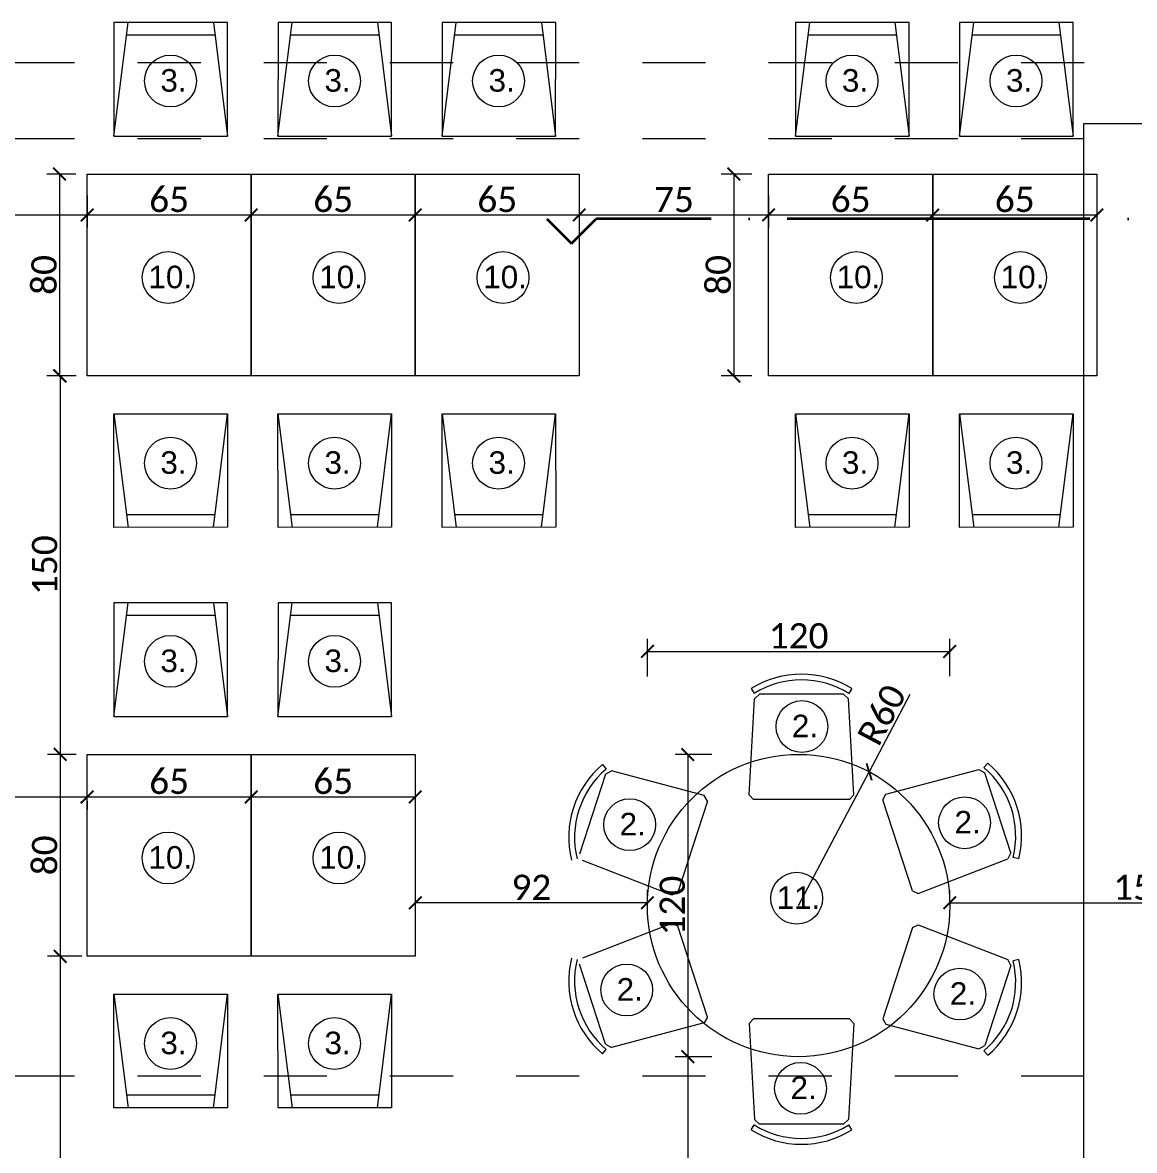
# Model space of a CAD drawing. Header units: centimetres. Extents: x -26724 to 60145, y -23645 to 6771.
# Drawn here: x -19780.6 to -19340.1, y 1411.9 to 1858.9 of the extents above; entities that cross this region are included whole.
import ezdxf

# ---------------------------------------------------------------- set-up
doc = ezdxf.new("R2010")
doc.units = ezdxf.units.CM
for name, pattern in [('ACAD_ISO04W100', [30, 24, -3, 0, -3]), ('AUSGEZOGEN', [0]), ('DALEKOVOD_VN', [5, 2.5, -2.5])]:
    doc.linetypes.add(name, pattern=pattern)
doc.layers.add('3.IZGLED 2', color=7, linetype='Continuous', lineweight=9, true_color=0x4a4a4a)
doc.layers.add('IZGLED 2', color=253, linetype='Continuous', lineweight=9, true_color=0x828282)
for name, color, linetype, lineweight in [('4.KOTE', 88, 'Continuous', 15), ('namestaj', 8, 'Continuous', 9), ('namjestaj', 150, 'Continuous', 5)]:
    doc.layers.add(name, color=color, linetype=linetype, lineweight=lineweight)
doc.layers.add('pozicije', color=7, linetype='Continuous')
doc.styles.add('0.15', font='arial.ttf', dxfattribs={"height": 0.15})
doc.styles.get("Standard").update_dxf_attribs({"font": 'calibri.ttf'})
doc.dimstyles.new('ja 1 50', dxfattribs={"dimtxt": 10, "dimasz": 5, "dimexe": 5, "dimexo": 5, "dimgap": 1, "dimtad": 1, "dimdec": 0, "dimtxsty": 'Standard', "dimblk": 'ARCHTICK', "dimcen": 2.5, "dimclrd": 256, "dimclrt": 7, "dimadec": 0, "dimazin": 0, "dimtfac": 1, "dimtdec": 0, "dimtix": 1, "dimtmove": 1, "dimatfit": 3, "dimldrblk": 'ARCHTICK', "dimfxl": 10, "dimfxlon": 1, "dimlwd": 0, "dimlwe": 9, "dimarcsym": 0})

# ---------------------------------------------------------------- blocks, each defined once
blk = doc.blocks.new('tttt')
at = {"layer": 'namjestaj', "linetype": 'AUSGEZOGEN', "transparency": 33554687}
for p, q in [((983.55, 1394.01, 13.5), (984.77, 1392.04, 13.5)), ((984.85, 1389.85, 13.5), (986.81, 1391.7, 13.5)), ((1020.14, 1391.7, 13.5), (986.81, 1391.7, 13.5)), ((1020.14, 1391.7, 13.5), (1022.09, 1389.85, 13.5)), ((1023.41, 1394.01, 13.5), (1022.19, 1392.04, 13.5)), ((982.74, 1351.88, 13.5), (984.85, 1389.85, 13.5)), ((1024.2, 1351.88, 13.5), (1022.09, 1389.85, 13.5)), ((924.68, 1363.84, 13.5), (926.17, 1362.07, 13.5)), ((1077.28, 1364.41, 13.5), (1075.79, 1362.64, 13.5)), ((925.86, 1360.02, 13.5), (915.56, 1328.32, 13.5)), ((925.86, 1360.02, 13.5), (928.23, 1361.31, 13.5)), ((964.99, 1351.58, 13.5), (928.23, 1361.31, 13.5)), ((1036.97, 1352.16, 13.5), (1073.73, 1361.88, 13.5)), ((1073.73, 1361.88, 13.5), (1076.09, 1360.6, 13.5)), ((1086.39, 1328.89, 13.5), (1076.09, 1360.6, 13.5)), ((966.21, 1349.34, 13.5), (964.99, 1351.58, 13.5)), ((984.49, 1350.03, 13.5), (982.74, 1351.88, 13.5)), ((1022.45, 1350.03, 13.5), (984.49, 1350.03, 13.5)), ((1022.45, 1350.03, 13.5), (1024.2, 1351.88, 13.5)), ((1035.75, 1349.92, 13.5), (1036.97, 1352.16, 13.5)), ((1047.48, 1313.82, 13.5), (1035.75, 1349.92, 13.5)), ((966.21, 1349.34, 13.5), (954.47, 1313.24, 13.5)), ((1086.39, 1328.89, 13.5), (1085.24, 1326.46, 13.5)), ((952.18, 1312.15, 13.5), (916.72, 1325.89, 13.5)), ((1049.78, 1312.73, 13.5), (1085.24, 1326.46, 13.5)), ((1089.6, 1326.5, 13.5), (1087.35, 1327.05, 13.5)), ((954.47, 1313.24, 13.5), (952.18, 1312.15, 13.5)), ((1047.48, 1313.82, 13.5), (1049.78, 1312.73, 13.5)), ((952.18, 1300.92, 13.5), (916.72, 1287.18, 13.5)), ((954.47, 1299.83, 13.5), (952.18, 1300.92, 13.5)), ((966.21, 1263.72, 13.5), (954.47, 1299.83, 13.5)), ((1047.48, 1299.25, 13.5), (1035.75, 1263.14, 13.5)), ((1047.48, 1299.25, 13.5), (1049.78, 1300.34, 13.5)), ((1049.78, 1300.34, 13.5), (1085.24, 1286.6, 13.5)), ((925.86, 1253.05, 13.5), (915.56, 1284.75, 13.5)), ((1086.39, 1284.17, 13.5), (1076.09, 1252.47, 13.5)), ((1086.39, 1284.17, 13.5), (1085.24, 1286.6, 13.5)), ((1089.6, 1286.56, 13.5), (1087.35, 1286.01, 13.5)), ((964.99, 1261.49, 13.5), (928.23, 1251.76, 13.5)), ((966.21, 1263.72, 13.5), (964.99, 1261.49, 13.5)), ((984.49, 1263.04, 13.5), (982.74, 1261.19, 13.5)), ((982.74, 1261.19, 13.5), (984.85, 1223.22, 13.5)), ((1022.45, 1263.04, 13.5), (984.49, 1263.04, 13.5)), ((1024.2, 1261.19, 13.5), (1022.09, 1223.22, 13.5)), ((1022.45, 1263.04, 13.5), (1024.2, 1261.19, 13.5)), ((1035.75, 1263.14, 13.5), (1036.97, 1260.91, 13.5)), ((1036.97, 1260.91, 13.5), (1073.73, 1251.18, 13.5)), ((925.86, 1253.05, 13.5), (928.23, 1251.76, 13.5)), ((1073.73, 1251.18, 13.5), (1076.09, 1252.47, 13.5)), ((924.68, 1249.23, 13.5), (926.17, 1250.99, 13.5)), ((1077.28, 1248.66, 13.5), (1075.79, 1250.42, 13.5)), ((983.55, 1219.06, 13.5), (984.77, 1221.03, 13.5)), ((984.85, 1223.22, 13.5), (986.81, 1221.37, 13.5)), ((1020.14, 1221.37, 13.5), (986.81, 1221.37, 13.5)), ((1020.14, 1221.37, 13.5), (1022.09, 1223.22, 13.5)), ((1023.41, 1219.06, 13.5), (1022.19, 1221.03, 13.5))]:
    blk.add_line(p, q, dxfattribs=at)
blk.add_circle((1002.36, 1307.97, 13.5), 59.9, dxfattribs=at)
for centre, radius, start, end in [((1003.48, 1361.87, 13.5), 37.82, 58.1974, 121.8026), ((1003.48, 1361.87, 13.5), 35.5, 58.1974, 121.8026), ((949.08, 1334.95, 13.5), 37.82, 130.1974, 193.8026), ((1052.87, 1335.52, 13.5), 37.82, 346.1974, 49.8026), ((949.08, 1334.95, 13.5), 35.5, 130.1974, 193.8026), ((1052.87, 1335.52, 13.5), 35.5, 346.1974, 49.8026), ((949.08, 1278.11, 13.5), 37.82, 166.1974, 229.8026), ((949.08, 1278.11, 13.5), 35.5, 166.1974, 229.8026), ((1052.87, 1277.54, 13.5), 35.5, 310.1974, 13.8026), ((1052.87, 1277.54, 13.5), 37.82, 310.1974, 13.8026), ((1003.48, 1251.2, 13.5), 35.5, 238.1974, 301.8026), ((1003.48, 1251.2, 13.5), 37.82, 238.1974, 301.8026)]:
    blk.add_arc(centre, radius, start, end, dxfattribs=at)
blk = doc.blocks.new('hzzzzzzz')
at = {"layer": 'namjestaj', "transparency": 33554687}
for p, q in [((620.48, 1677.08, 13.5), (626.13, 1722.08, 13.5)), ((620.5, 1722.08, 13.5), (620.48, 1677.08, 13.5)), ((665.5, 1722.06, 13.5), (620.5, 1722.08, 13.5)), ((620.5, 1722.08, 13.5), (620.5, 1722.08, 13.5)), ((659.88, 1722.06, 13.5), (665.48, 1677.06, 13.5)), ((665.48, 1677.06, 13.5), (665.5, 1722.06, 13.5)), ((660.5, 1717.06, 13.5), (625.5, 1717.08, 13.5)), ((620.48, 1677.08, 13.5), (665.48, 1677.06, 13.5)), ((609.86, 1582.06, 13.5), (609.86, 1662.06, 13.5)), ((609.86, 1662.06, 13.5), (674.86, 1662.06, 13.5)), ((674.86, 1662.06, 13.5), (674.86, 1582.06, 13.5)), ((674.86, 1582.06, 13.5), (609.86, 1582.06, 13.5)), ((609.86, 1582.06, 13.5), (609.86, 1582.06, 13.5)), ((620.48, 1567.04, 13.5), (665.48, 1567.06, 13.5)), ((620.48, 1567.04, 13.5), (626.13, 1522.04, 13.5)), ((620.5, 1522.04, 13.5), (620.48, 1567.04, 13.5)), ((659.88, 1522.06, 13.5), (665.48, 1567.06, 13.5)), ((665.48, 1567.06, 13.5), (665.5, 1522.06, 13.5)), ((660.5, 1527.06, 13.5), (625.5, 1527.04, 13.5)), ((665.5, 1522.06, 13.5), (620.5, 1522.04, 13.5)), ((620.5, 1522.04, 13.5), (620.5, 1522.04, 13.5))]:
    blk.add_line(p, q, dxfattribs=at)
blk = doc.blocks.new('_ArchTick')
at = {"color": 0, "linetype": 'ByBlock', "const_width": 0.15}
blk.add_lwpolyline([(-0.5, -0.5), (0.5, 0.5)], dxfattribs=at)
blk = doc.blocks.new('*D1680')
at = {"layer": '4.KOTE', "color": 0, "lineweight": 9, "transparency": 16777216}
for p, q in [((-19755.07, 1790.31), (-19755.07, 1777.65)), ((-19835.03, 1786.92), (-19835.03, 1777.65))]:
    blk.add_line(p, q, dxfattribs=at)
at = {"layer": '4.KOTE', "lineweight": 0, "transparency": 16777216}
blk.add_line((-19835.03, 1782.65), (-19755.07, 1782.65), dxfattribs=at)
at = {"layer": 'Defpoints', "color": 0, "transparency": 16777216}
for p in [(-19835.03, 1798.89, 27), (-19755.07, 1798.89, 13.5), (-19755.07, 1782.65)]:
    blk.add_point(p, dxfattribs=at)
at = {"layer": '4.KOTE', "lineweight": 0, "transparency": 16777216, "xscale": 5, "yscale": 5, "zscale": 5, "rotation": 180}
blk.add_blockref('_ArchTick', (-19835.03, 1782.65), dxfattribs=at)
at = {"layer": '4.KOTE', "lineweight": 0, "transparency": 16777216, "xscale": 5, "yscale": 5, "zscale": 5}
blk.add_blockref('_ArchTick', (-19755.07, 1782.65), dxfattribs=at)
at = {"layer": '4.KOTE', "color": 7, "transparency": 16777216, "insert": (-19795.05, 1788.77), "char_height": 10, "attachment_point": 5}
blk.add_mtext('80', dxfattribs=at)
blk = doc.blocks.new('*D1681')
at = {"layer": '4.KOTE', "color": 0, "lineweight": 9, "transparency": 16777216}
for p, q in [((-19755.07, 1790.31), (-19755.07, 1777.65)), ((-19690.07, 1790.31), (-19690.07, 1777.65))]:
    blk.add_line(p, q, dxfattribs=at)
at = {"layer": '4.KOTE', "lineweight": 0, "transparency": 16777216}
blk.add_line((-19755.07, 1782.65), (-19690.07, 1782.65), dxfattribs=at)
at = {"layer": 'Defpoints', "color": 0, "transparency": 16777216}
for p in [(-19755.07, 1798.89, 13.5), (-19690.07, 1798.89, 13.5), (-19690.07, 1782.65)]:
    blk.add_point(p, dxfattribs=at)
at = {"layer": '4.KOTE', "lineweight": 0, "transparency": 16777216, "xscale": 5, "yscale": 5, "zscale": 5, "rotation": 180}
blk.add_blockref('_ArchTick', (-19755.07, 1782.65), dxfattribs=at)
at = {"layer": '4.KOTE', "lineweight": 0, "transparency": 16777216, "xscale": 5, "yscale": 5, "zscale": 5}
blk.add_blockref('_ArchTick', (-19690.07, 1782.65), dxfattribs=at)
at = {"layer": '4.KOTE', "color": 7, "transparency": 16777216, "insert": (-19722.57, 1788.77), "char_height": 10, "attachment_point": 5}
blk.add_mtext('65', dxfattribs=at)
blk = doc.blocks.new('*D1682')
at = {"layer": '4.KOTE', "color": 0, "lineweight": 9, "transparency": 16777216}
for p, q in [((-19690.07, 1790.31), (-19690.07, 1777.65)), ((-19625.07, 1790.31), (-19625.07, 1777.65))]:
    blk.add_line(p, q, dxfattribs=at)
at = {"layer": '4.KOTE', "lineweight": 0, "transparency": 16777216}
blk.add_line((-19690.07, 1782.65), (-19625.07, 1782.65), dxfattribs=at)
at = {"layer": 'Defpoints', "color": 0, "transparency": 16777216}
for p in [(-19690.07, 1798.89, 13.5), (-19625.07, 1798.89, 13.5), (-19625.07, 1782.65)]:
    blk.add_point(p, dxfattribs=at)
at = {"layer": '4.KOTE', "lineweight": 0, "transparency": 16777216, "xscale": 5, "yscale": 5, "zscale": 5, "rotation": 180}
blk.add_blockref('_ArchTick', (-19690.07, 1782.65), dxfattribs=at)
at = {"layer": '4.KOTE', "lineweight": 0, "transparency": 16777216, "xscale": 5, "yscale": 5, "zscale": 5}
blk.add_blockref('_ArchTick', (-19625.07, 1782.65), dxfattribs=at)
at = {"layer": '4.KOTE', "color": 7, "transparency": 16777216, "insert": (-19657.57, 1788.77), "char_height": 10, "attachment_point": 5}
blk.add_mtext('65', dxfattribs=at)
blk = doc.blocks.new('*D1683')
at = {"layer": '4.KOTE', "color": 0, "lineweight": 9, "transparency": 16777216}
for p, q in [((-19625.07, 1790.31), (-19625.07, 1777.65)), ((-19560.07, 1790.31), (-19560.07, 1777.65))]:
    blk.add_line(p, q, dxfattribs=at)
at = {"layer": '4.KOTE', "lineweight": 0, "transparency": 16777216}
blk.add_line((-19625.07, 1782.65), (-19560.07, 1782.65), dxfattribs=at)
at = {"layer": 'Defpoints', "color": 0, "transparency": 16777216}
for p in [(-19625.07, 1798.89, 13.5), (-19560.07, 1798.89, 13.5), (-19560.07, 1782.65)]:
    blk.add_point(p, dxfattribs=at)
at = {"layer": '4.KOTE', "lineweight": 0, "transparency": 16777216, "xscale": 5, "yscale": 5, "zscale": 5, "rotation": 180}
blk.add_blockref('_ArchTick', (-19625.07, 1782.65), dxfattribs=at)
at = {"layer": '4.KOTE', "lineweight": 0, "transparency": 16777216, "xscale": 5, "yscale": 5, "zscale": 5}
blk.add_blockref('_ArchTick', (-19560.07, 1782.65), dxfattribs=at)
at = {"layer": '4.KOTE', "color": 7, "transparency": 16777216, "insert": (-19592.57, 1788.77), "char_height": 10, "attachment_point": 5}
blk.add_mtext('65', dxfattribs=at)
blk = doc.blocks.new('*D1684')
at = {"layer": '4.KOTE', "color": 0, "lineweight": 9, "transparency": 16777216}
for p, q in [((-19560.07, 1790.31), (-19560.07, 1777.65)), ((-19485.07, 1790.31), (-19485.07, 1777.65))]:
    blk.add_line(p, q, dxfattribs=at)
at = {"layer": '4.KOTE', "lineweight": 0, "transparency": 16777216}
blk.add_line((-19560.07, 1782.65), (-19485.07, 1782.65), dxfattribs=at)
at = {"layer": 'Defpoints', "color": 0, "transparency": 16777216}
for p in [(-19560.07, 1798.89, 13.5), (-19485.07, 1798.89, 13.5), (-19485.07, 1782.65)]:
    blk.add_point(p, dxfattribs=at)
at = {"layer": '4.KOTE', "lineweight": 0, "transparency": 16777216, "xscale": 5, "yscale": 5, "zscale": 5, "rotation": 180}
blk.add_blockref('_ArchTick', (-19560.07, 1782.65), dxfattribs=at)
at = {"layer": '4.KOTE', "lineweight": 0, "transparency": 16777216, "xscale": 5, "yscale": 5, "zscale": 5}
blk.add_blockref('_ArchTick', (-19485.07, 1782.65), dxfattribs=at)
at = {"layer": '4.KOTE', "color": 7, "transparency": 16777216, "insert": (-19522.57, 1788.72), "char_height": 10, "attachment_point": 5}
blk.add_mtext('75', dxfattribs=at)
blk = doc.blocks.new('*D1685')
at = {"layer": '4.KOTE', "color": 0, "lineweight": 9, "transparency": 16777216}
for p, q in [((-19485.07, 1790.31), (-19485.07, 1777.65)), ((-19420.07, 1789.24), (-19420.07, 1777.65))]:
    blk.add_line(p, q, dxfattribs=at)
at = {"layer": '4.KOTE', "lineweight": 0, "transparency": 16777216}
blk.add_line((-19485.07, 1782.65), (-19420.07, 1782.65), dxfattribs=at)
at = {"layer": 'Defpoints', "color": 0, "transparency": 16777216}
for p in [(-19485.07, 1798.89, 13.5), (-19420.07, 1794.09, 13.5), (-19420.07, 1782.65)]:
    blk.add_point(p, dxfattribs=at)
at = {"layer": '4.KOTE', "lineweight": 0, "transparency": 16777216, "xscale": 5, "yscale": 5, "zscale": 5, "rotation": 180}
blk.add_blockref('_ArchTick', (-19485.07, 1782.65), dxfattribs=at)
at = {"layer": '4.KOTE', "lineweight": 0, "transparency": 16777216, "xscale": 5, "yscale": 5, "zscale": 5}
blk.add_blockref('_ArchTick', (-19420.07, 1782.65), dxfattribs=at)
at = {"layer": '4.KOTE', "color": 7, "transparency": 16777216, "insert": (-19452.57, 1788.77), "char_height": 10, "attachment_point": 5}
blk.add_mtext('65', dxfattribs=at)
blk = doc.blocks.new('*D1686')
at = {"layer": '4.KOTE', "color": 0, "lineweight": 9, "transparency": 16777216}
for p, q in [((-19420.07, 1789.24), (-19420.07, 1777.65)), ((-19355.07, 1790.31), (-19355.07, 1777.65))]:
    blk.add_line(p, q, dxfattribs=at)
at = {"layer": '4.KOTE', "lineweight": 0, "transparency": 16777216}
blk.add_line((-19420.07, 1782.65), (-19355.07, 1782.65), dxfattribs=at)
at = {"layer": 'Defpoints', "color": 0, "transparency": 16777216}
for p in [(-19355.07, 1798.89, 13.5), (-19420.07, 1794.09, 13.5), (-19355.07, 1782.65)]:
    blk.add_point(p, dxfattribs=at)
at = {"layer": '4.KOTE', "lineweight": 0, "transparency": 16777216, "xscale": 5, "yscale": 5, "zscale": 5, "rotation": 180}
blk.add_blockref('_ArchTick', (-19420.07, 1782.65), dxfattribs=at)
at = {"layer": '4.KOTE', "lineweight": 0, "transparency": 16777216, "xscale": 5, "yscale": 5, "zscale": 5}
blk.add_blockref('_ArchTick', (-19355.07, 1782.65), dxfattribs=at)
at = {"layer": '4.KOTE', "color": 7, "transparency": 16777216, "insert": (-19387.57, 1788.77), "char_height": 10, "attachment_point": 5}
blk.add_mtext('65', dxfattribs=at)
blk = doc.blocks.new('*D1695')
at = {"layer": '4.KOTE', "color": 0, "lineweight": 9, "transparency": 16777216}
for p, q in [((-19835.03, 1554.92), (-19835.03, 1547.05)), ((-19755.07, 1550.31), (-19755.07, 1547.05))]:
    blk.add_line(p, q, dxfattribs=at)
at = {"layer": '4.KOTE', "lineweight": 0, "transparency": 16777216}
blk.add_line((-19835.03, 1552.05), (-19755.07, 1552.05), dxfattribs=at)
at = {"layer": 'Defpoints', "color": 0, "transparency": 16777216}
for p in [(-19835.03, 1563.68, 27), (-19755.07, 1552.05, 13.5), (-19755.07, 1552.05)]:
    blk.add_point(p, dxfattribs=at)
at = {"layer": '4.KOTE', "lineweight": 0, "transparency": 16777216, "xscale": 5, "yscale": 5, "zscale": 5, "rotation": 180}
blk.add_blockref('_ArchTick', (-19835.03, 1552.05), dxfattribs=at)
at = {"layer": '4.KOTE', "lineweight": 0, "transparency": 16777216, "xscale": 5, "yscale": 5, "zscale": 5}
blk.add_blockref('_ArchTick', (-19755.07, 1552.05), dxfattribs=at)
at = {"layer": '4.KOTE', "color": 7, "transparency": 16777216, "insert": (-19795.05, 1558.17), "char_height": 10, "attachment_point": 5}
blk.add_mtext('80', dxfattribs=at)
blk = doc.blocks.new('*D1696')
at = {"layer": '4.KOTE', "lineweight": 0, "transparency": 16777216}
blk.add_line((-19755.07, 1552.05), (-19690.07, 1552.05), dxfattribs=at)
at = {"layer": '4.KOTE', "color": 0, "lineweight": 9, "transparency": 16777216}
for p, q in [((-19755.07, 1550.31), (-19755.07, 1547.05)), ((-19690.07, 1550.31), (-19690.07, 1547.05))]:
    blk.add_line(p, q, dxfattribs=at)
at = {"layer": 'Defpoints', "color": 0, "transparency": 16777216}
for p in [(-19755.07, 1552.05, 13.5), (-19690.07, 1552.05, 13.5), (-19690.07, 1552.05)]:
    blk.add_point(p, dxfattribs=at)
at = {"layer": '4.KOTE', "lineweight": 0, "transparency": 16777216, "xscale": 5, "yscale": 5, "zscale": 5, "rotation": 180}
blk.add_blockref('_ArchTick', (-19755.07, 1552.05), dxfattribs=at)
at = {"layer": '4.KOTE', "lineweight": 0, "transparency": 16777216, "xscale": 5, "yscale": 5, "zscale": 5}
blk.add_blockref('_ArchTick', (-19690.07, 1552.05), dxfattribs=at)
at = {"layer": '4.KOTE', "color": 7, "transparency": 16777216, "insert": (-19722.57, 1558.17), "char_height": 10, "attachment_point": 5}
blk.add_mtext('65', dxfattribs=at)
blk = doc.blocks.new('*D1697')
at = {"layer": '4.KOTE', "color": 0, "lineweight": 9, "transparency": 16777216}
for p, q in [((-19625.07, 1556), (-19625.07, 1547.05)), ((-19690.07, 1550.31), (-19690.07, 1547.05))]:
    blk.add_line(p, q, dxfattribs=at)
at = {"layer": '4.KOTE', "lineweight": 0, "transparency": 16777216}
blk.add_line((-19690.07, 1552.05), (-19625.07, 1552.05), dxfattribs=at)
at = {"layer": 'Defpoints', "color": 0, "transparency": 16777216}
for p in [(-19625.07, 1559.37, 13.5), (-19690.07, 1552.05, 13.5), (-19625.07, 1552.05)]:
    blk.add_point(p, dxfattribs=at)
at = {"layer": '4.KOTE', "lineweight": 0, "transparency": 16777216, "xscale": 5, "yscale": 5, "zscale": 5, "rotation": 180}
blk.add_blockref('_ArchTick', (-19690.07, 1552.05), dxfattribs=at)
at = {"layer": '4.KOTE', "lineweight": 0, "transparency": 16777216, "xscale": 5, "yscale": 5, "zscale": 5}
blk.add_blockref('_ArchTick', (-19625.07, 1552.05), dxfattribs=at)
at = {"layer": '4.KOTE', "color": 7, "transparency": 16777216, "insert": (-19657.57, 1558.17), "char_height": 10, "attachment_point": 5}
blk.add_mtext('65', dxfattribs=at)
blk = doc.blocks.new('*D1698')
at = {"layer": '4.KOTE', "color": 0, "lineweight": 9, "transparency": 16777216}
for p, q in [((-19759.54, 1798.89), (-19770.98, 1798.89)), ((-19759.54, 1718.89), (-19770.98, 1718.89))]:
    blk.add_line(p, q, dxfattribs=at)
at = {"layer": '4.KOTE', "lineweight": 0, "transparency": 16777216}
blk.add_line((-19765.98, 1798.89), (-19765.98, 1718.89), dxfattribs=at)
at = {"layer": 'Defpoints', "color": 0, "transparency": 16777216}
for p in [(-19755.07, 1798.89, 13.5), (-19765.98, 1718.89), (-19755.07, 1718.89, 13.5)]:
    blk.add_point(p, dxfattribs=at)
at = {"layer": '4.KOTE', "lineweight": 0, "transparency": 16777216, "xscale": 5, "yscale": 5, "zscale": 5}
for p, rotation in [((-19765.98, 1798.89), 90), ((-19765.98, 1718.89), 270)]:
    blk.add_blockref('_ArchTick', p, dxfattribs=dict(at, rotation=rotation))
at = {"layer": '4.KOTE', "color": 7, "transparency": 16777216, "insert": (-19772.11, 1758.89), "char_height": 10, "attachment_point": 5, "rotation": 90}
blk.add_mtext('80', dxfattribs=at)
blk = doc.blocks.new('*D1699')
at = {"layer": '4.KOTE', "color": 0, "lineweight": 9, "transparency": 16777216}
for p, q in [((-19491.67, 1798.89), (-19503.85, 1798.89)), ((-19491.67, 1718.89), (-19503.85, 1718.89))]:
    blk.add_line(p, q, dxfattribs=at)
at = {"layer": '4.KOTE', "lineweight": 0, "transparency": 16777216}
blk.add_line((-19498.85, 1798.89), (-19498.85, 1718.89), dxfattribs=at)
at = {"layer": 'Defpoints', "color": 0, "transparency": 16777216}
for p in [(-19485.07, 1798.89, 13.5), (-19498.85, 1718.89), (-19485.07, 1718.89, 13.5)]:
    blk.add_point(p, dxfattribs=at)
at = {"layer": '4.KOTE', "lineweight": 0, "transparency": 16777216, "xscale": 5, "yscale": 5, "zscale": 5}
for p, rotation in [((-19498.85, 1798.89), 90), ((-19498.85, 1718.89), 270)]:
    blk.add_blockref('_ArchTick', p, dxfattribs=dict(at, rotation=rotation))
at = {"layer": '4.KOTE', "color": 7, "transparency": 16777216, "insert": (-19504.98, 1758.89), "char_height": 10, "attachment_point": 5, "rotation": 90}
blk.add_mtext('80', dxfattribs=at)
blk = doc.blocks.new('*D1700')
at = {"layer": '4.KOTE', "color": 0, "lineweight": 9, "transparency": 16777216}
for p, q in [((-19759.38, 1568.89), (-19770.74, 1568.89)), ((-19759.38, 1488.89), (-19770.74, 1488.89))]:
    blk.add_line(p, q, dxfattribs=at)
at = {"layer": '4.KOTE', "lineweight": 0, "transparency": 16777216}
blk.add_line((-19765.74, 1568.89), (-19765.74, 1488.89), dxfattribs=at)
at = {"layer": 'Defpoints', "color": 0, "transparency": 16777216}
for p in [(-19755.07, 1568.89, 13.5), (-19765.74, 1488.89), (-19755.07, 1488.89, 13.5)]:
    blk.add_point(p, dxfattribs=at)
at = {"layer": '4.KOTE', "lineweight": 0, "transparency": 16777216, "xscale": 5, "yscale": 5, "zscale": 5}
for p, rotation in [((-19765.74, 1568.89), 90), ((-19765.74, 1488.89), 270)]:
    blk.add_blockref('_ArchTick', p, dxfattribs=dict(at, rotation=rotation))
at = {"layer": '4.KOTE', "color": 7, "transparency": 16777216, "insert": (-19771.87, 1528.89), "char_height": 10, "attachment_point": 5, "rotation": 90}
blk.add_mtext('80', dxfattribs=at)
blk = doc.blocks.new('*D1704')
at = {"layer": '4.KOTE', "lineweight": 0, "transparency": 16777216}
for p in [(-19429.06, 1592.62), (-19473.18, 1508.99)]:
    blk.add_line(p, (-19445.23, 1561.97), dxfattribs=at)
at = {"layer": 'Defpoints', "color": 0, "transparency": 16777216}
for p in [(-19445.23, 1561.97, 13.5), (-19473.18, 1508.99, 13.5)]:
    blk.add_point(p, dxfattribs=at)
at = {"layer": '4.KOTE', "lineweight": 0, "transparency": 16777216, "xscale": 5, "yscale": 5, "zscale": 5, "rotation": 242.1810843853042}
blk.add_blockref('_ArchTick', (-19445.23, 1561.97), dxfattribs=at)
at = {"layer": '4.KOTE', "color": 7, "transparency": 16777216, "insert": (-19440.23, 1584.57), "char_height": 10, "attachment_point": 5, "rotation": 62.1811}
blk.add_mtext('R60', dxfattribs=at)
blk = doc.blocks.new('*D1707')
at = {"layer": '4.KOTE', "color": 0, "lineweight": 9, "transparency": 16777216}
for p, q in [((-19533.04, 1599.82), (-19533.04, 1614.7)), ((-19413.33, 1599.83), (-19413.33, 1614.7))]:
    blk.add_line(p, q, dxfattribs=at)
at = {"layer": '4.KOTE', "lineweight": 0, "transparency": 16777216}
blk.add_line((-19533.04, 1609.7), (-19413.33, 1609.7), dxfattribs=at)
at = {"layer": 'Defpoints', "color": 0, "transparency": 16777216}
for p in [(-19413.33, 1609.7), (-19413.33, 1511.27, 13.5), (-19533.04, 1506.72, 13.5)]:
    blk.add_point(p, dxfattribs=at)
at = {"layer": '4.KOTE', "lineweight": 0, "transparency": 16777216, "xscale": 5, "yscale": 5, "zscale": 5, "rotation": 180}
blk.add_blockref('_ArchTick', (-19533.04, 1609.7), dxfattribs=at)
at = {"layer": '4.KOTE', "lineweight": 0, "transparency": 16777216, "xscale": 5, "yscale": 5, "zscale": 5}
blk.add_blockref('_ArchTick', (-19413.33, 1609.7), dxfattribs=at)
at = {"layer": '4.KOTE', "color": 7, "transparency": 16777216, "insert": (-19473.18, 1615.83), "char_height": 10, "attachment_point": 5}
blk.add_mtext('120', dxfattribs=at)
blk = doc.blocks.new('*D1708')
at = {"layer": '4.KOTE', "color": 0, "lineweight": 9, "transparency": 16777216}
for p, q in [((-19625.07, 1517.51), (-19625.07, 1505.09)), ((-19533.07, 1511.64), (-19533.07, 1515.09))]:
    blk.add_line(p, q, dxfattribs=at)
at = {"layer": '4.KOTE', "lineweight": 0, "transparency": 16777216}
blk.add_line((-19533.07, 1510.09), (-19625.07, 1510.09), dxfattribs=at)
at = {"layer": 'Defpoints', "color": 0, "transparency": 16777216}
for p in [(-19625.07, 1525.01, 13.5), (-19625.07, 1510.09), (-19533.07, 1509.83, 13.5)]:
    blk.add_point(p, dxfattribs=at)
at = {"layer": '4.KOTE', "lineweight": 0, "transparency": 16777216, "xscale": 5, "yscale": 5, "zscale": 5, "rotation": 180}
blk.add_blockref('_ArchTick', (-19625.07, 1510.09), dxfattribs=at)
at = {"layer": '4.KOTE', "lineweight": 0, "transparency": 16777216, "xscale": 5, "yscale": 5, "zscale": 5}
blk.add_blockref('_ArchTick', (-19533.07, 1510.09), dxfattribs=at)
at = {"layer": '4.KOTE', "color": 7, "transparency": 16777216, "insert": (-19579.07, 1516.21), "char_height": 10, "attachment_point": 5}
blk.add_mtext('92', dxfattribs=at)
blk = doc.blocks.new('*D1709')
at = {"layer": '4.KOTE', "color": 0, "lineweight": 9, "transparency": 16777216}
for p, q in [((-19413.29, 1510.72), (-19413.29, 1515.09)), ((-19260.07, 1510.72), (-19260.07, 1515.09))]:
    blk.add_line(p, q, dxfattribs=at)
at = {"layer": '4.KOTE', "lineweight": 0, "transparency": 16777216}
blk.add_line((-19413.29, 1510.09), (-19260.07, 1510.09), dxfattribs=at)
at = {"layer": 'Defpoints', "color": 0, "transparency": 16777216}
for p in [(-19413.29, 1508.54, 13.5), (-19260.07, 1510.09), (-19260.07, 1508.54, 13.5)]:
    blk.add_point(p, dxfattribs=at)
at = {"layer": '4.KOTE', "lineweight": 0, "transparency": 16777216, "xscale": 5, "yscale": 5, "zscale": 5, "rotation": 180}
blk.add_blockref('_ArchTick', (-19413.29, 1510.09), dxfattribs=at)
at = {"layer": '4.KOTE', "lineweight": 0, "transparency": 16777216, "xscale": 5, "yscale": 5, "zscale": 5}
blk.add_blockref('_ArchTick', (-19260.07, 1510.09), dxfattribs=at)
at = {"layer": '4.KOTE', "color": 7, "transparency": 16777216, "insert": (-19336.68, 1516.21), "char_height": 10, "attachment_point": 5}
blk.add_mtext('153', dxfattribs=at)
blk = doc.blocks.new('*D1710')
at = {"layer": '4.KOTE', "color": 0, "lineweight": 9, "transparency": 16777216}
for p, q in [((-19507.63, 1449.1), (-19522.08, 1449.1)), ((-19507.62, 1279.14), (-19522.08, 1279.14))]:
    blk.add_line(p, q, dxfattribs=at)
at = {"layer": '4.KOTE', "lineweight": 0, "transparency": 16777216}
blk.add_line((-19517.08, 1449.1), (-19517.08, 1279.14), dxfattribs=at)
at = {"layer": 'Defpoints', "color": 0, "transparency": 16777216}
for p in [(-19473.44, 1449.1, 13.5), (-19517.08, 1279.14), (-19473.25, 1279.14, 13.5)]:
    blk.add_point(p, dxfattribs=at)
at = {"layer": '4.KOTE', "lineweight": 0, "transparency": 16777216, "xscale": 5, "yscale": 5, "zscale": 5}
for p, rotation in [((-19517.08, 1449.1), 90), ((-19517.08, 1279.14), 270)]:
    blk.add_blockref('_ArchTick', p, dxfattribs=dict(at, rotation=rotation))
at = {"layer": '4.KOTE', "color": 7, "transparency": 16777216, "insert": (-19523.2, 1364.12), "char_height": 10, "attachment_point": 5, "rotation": 90}
blk.add_mtext('170', dxfattribs=at)
blk = doc.blocks.new('*D1711')
at = {"layer": '4.KOTE', "color": 0, "lineweight": 9, "transparency": 16777216}
for p, q in [((-19759.38, 1718.89), (-19770.74, 1718.89)), ((-19759.38, 1568.89), (-19770.74, 1568.89))]:
    blk.add_line(p, q, dxfattribs=at)
at = {"layer": '4.KOTE', "lineweight": 0, "transparency": 16777216}
blk.add_line((-19765.74, 1718.89), (-19765.74, 1568.89), dxfattribs=at)
at = {"layer": 'Defpoints', "color": 0, "transparency": 16777216}
for p in [(-19755.07, 1718.89, 13.5), (-19765.74, 1568.89), (-19755.07, 1568.89, 13.5)]:
    blk.add_point(p, dxfattribs=at)
at = {"layer": '4.KOTE', "lineweight": 0, "transparency": 16777216, "xscale": 5, "yscale": 5, "zscale": 5}
for p, rotation in [((-19765.74, 1718.89), 90), ((-19765.74, 1568.89), 270)]:
    blk.add_blockref('_ArchTick', p, dxfattribs=dict(at, rotation=rotation))
at = {"layer": '4.KOTE', "color": 7, "transparency": 16777216, "insert": (-19771.87, 1643.89), "char_height": 10, "attachment_point": 5, "rotation": 90}
blk.add_mtext('150', dxfattribs=at)
blk = doc.blocks.new('*D1712')
at = {"layer": '4.KOTE', "color": 0, "lineweight": 9, "transparency": 16777216}
for p, q in [((-19757.17, 1488.89), (-19770.74, 1488.89)), ((-19758.61, 1248.89), (-19770.74, 1248.89))]:
    blk.add_line(p, q, dxfattribs=at)
at = {"layer": '4.KOTE', "lineweight": 0, "transparency": 16777216}
blk.add_line((-19765.74, 1488.89), (-19765.74, 1248.89), dxfattribs=at)
at = {"layer": 'Defpoints', "color": 0, "transparency": 16777216}
for p in [(-19752.17, 1488.89), (-19765.74, 1248.89), (-19752.17, 1248.89, 13.5)]:
    blk.add_point(p, dxfattribs=at)
at = {"layer": '4.KOTE', "lineweight": 0, "transparency": 16777216, "xscale": 5, "yscale": 5, "zscale": 5}
for p, rotation in [((-19765.74, 1488.89), 90), ((-19765.74, 1248.89), 270)]:
    blk.add_blockref('_ArchTick', p, dxfattribs=dict(at, rotation=rotation))
at = {"layer": '4.KOTE', "color": 7, "transparency": 16777216, "insert": (-19771.87, 1368.89), "char_height": 10, "attachment_point": 5, "rotation": 90}
blk.add_mtext('240', dxfattribs=at)
blk = doc.blocks.new('*D1815')
at = {"layer": '4.KOTE', "color": 0, "lineweight": 9, "transparency": 16777216}
for p, q in [((-19507.57, 1568.83), (-19522.08, 1568.83)), ((-19507.61, 1449.1), (-19522.08, 1449.1))]:
    blk.add_line(p, q, dxfattribs=at)
at = {"layer": '4.KOTE', "lineweight": 0, "transparency": 16777216}
blk.add_line((-19517.08, 1568.83), (-19517.08, 1449.1), dxfattribs=at)
at = {"layer": 'Defpoints', "color": 0, "transparency": 16777216}
for p in [(-19470.59, 1568.83, 13.5), (-19517.08, 1449.1), (-19472.38, 1449.1, 13.5)]:
    blk.add_point(p, dxfattribs=at)
at = {"layer": '4.KOTE', "lineweight": 0, "transparency": 16777216, "xscale": 5, "yscale": 5, "zscale": 5}
for p, rotation in [((-19517.08, 1568.83), 90), ((-19517.08, 1449.1), 270)]:
    blk.add_blockref('_ArchTick', p, dxfattribs=dict(at, rotation=rotation))
at = {"layer": '4.KOTE', "color": 7, "transparency": 16777216, "insert": (-19523.2, 1508.97), "char_height": 10, "attachment_point": 5, "rotation": 90}
blk.add_mtext('120', dxfattribs=at)

msp = doc.modelspace()

# ---------------------------------------------------------------- linework, layer by layer
at = {"layer": '3.IZGLED 2', "color": 32, "linetype": 'DALEKOVOD_VN', "ltscale": 10, "true_color": 0xcd6928}
for p, q in [((-19310.07, 1842.89, 13.5), (-19990.05, 1842.89, 13.5)), ((-19310.07, 1812.89, 13.5), (-19990.05, 1812.89, 13.5)), ((-19310.07, 1441.39, 13.5), (-19990.03, 1441.39, 13.5))]:
    msp.add_line(p, q, dxfattribs=at)
at = {"layer": '3.IZGLED 2', "ltscale": 12, "elevation": 13.5}
msp.add_lwpolyline([(-18810.18, 858.89), (-18955.18, 858.89), (-18955.18, 713.89), (-19035.18, 713.89), (-19035.18, 573.89), (-19220.18, 573.89), (-19220.18, 713.89), (-19235.18, 713.89), (-19235.18, 606.49), (-19360.18, 606.48), (-19360.18, 1818.89), (-18810.18, 1818.89), (-18810.18, 858.89)], dxfattribs=at)
at = {"layer": 'IZGLED 2', "color": 32, "lineweight": 35}
for p, q in [((-19572.97, 1781.07), (-19563.2, 1771.3)), ((-19563.2, 1771.3), (-19553.43, 1781.07))]:
    msp.add_line(p, q, dxfattribs=at)
at = {"layer": 'IZGLED 2', "color": 32, "linetype": 'ACAD_ISO04W100', "lineweight": 35, "ltscale": 5}
msp.add_line((-18607.25, 1781.07), (-19553.43, 1781.07), dxfattribs=at)
at = {"layer": 'namestaj'}
for centre in [(-19722.05, 1835.76, -40.5), (-19657.05, 1835.76, -40.5), (-19592.05, 1835.76, -40.5), (-19452.05, 1835.76, -40.5), (-19387.05, 1835.76, -40.5), (-19722.95, 1757.85, -40.5), (-19655.29, 1757.85, -40.5), (-19590.29, 1757.85, -40.5), (-19450.29, 1757.85, -40.5), (-19385.29, 1757.85, -40.5), (-19722.05, 1684.32, -40.5), (-19657.05, 1684.32, -40.5), (-19592.05, 1684.32, -40.5), (-19452.05, 1684.32, -40.5), (-19387.05, 1684.32, -40.5), (-19722.05, 1605.76, -40.5), (-19657.05, 1605.76, -40.5), (-19471.87, 1579.92), (-19540.11, 1541.04), (-19407.43, 1541.8, 13.5), (-19722.95, 1527.85, -40.5), (-19655.29, 1527.85, -40.5), (-19473.95, 1511.89), (-19541.28, 1475.54), (-19409.28, 1473.91), (-19722.05, 1454.32, -40.5), (-19657.05, 1454.32, -40.5), (-19472.41, 1436.54)]:
    msp.add_circle(centre, 10.27, dxfattribs=at)

# ---------------------------------------------------------------- block references
for name, p in [('hzzzzzzz', (-20364.93, 136.83)), ('hzzzzzzz', (-20299.93, 136.83)), ('hzzzzzzz', (-20234.93, 136.83)), ('hzzzzzzz', (-20094.93, 136.83)), ('hzzzzzzz', (-20029.93, 136.83)), ('hzzzzzzz', (-20364.93, -93.17)), ('hzzzzzzz', (-20299.93, -93.17)), ('tttt', (-20475.54, 201.02))]:
    msp.add_blockref(name, p)

# ---------------------------------------------------------------- texts
at = {"layer": 'pozicije', "style": '0.15'}
for s, p in [('3.', (-19726.04, 1831.53, -40.5)), ('3.', (-19661.04, 1831.53, -40.5)), ('3.', (-19596.04, 1831.53, -40.5)), ('3.', (-19456.04, 1831.53, -40.5)), ('3.', (-19391.04, 1831.53, -40.5)), ('10.', (-19730.79, 1753.62, -40.5)), ('10.', (-19663.14, 1753.62, -40.5)), ('10.', (-19598.14, 1753.62, -40.5)), ('10.', (-19458.14, 1753.62, -40.5)), ('10.', (-19393.14, 1753.62, -40.5)), ('3.', (-19726.04, 1680.08, -40.5)), ('3.', (-19661.04, 1680.08, -40.5)), ('3.', (-19596.04, 1680.08, -40.5)), ('3.', (-19456.04, 1680.08, -40.5)), ('3.', (-19391.04, 1680.08, -40.5)), ('3.', (-19726.04, 1601.53, -40.5)), ('3.', (-19661.04, 1601.53, -40.5)), ('2.', (-19475.86, 1575.69)), ('2.', (-19411.42, 1537.56, 13.5)), ('2.', (-19544.11, 1536.8)), ('10.', (-19730.79, 1523.62, -40.5)), ('10.', (-19663.14, 1523.62, -40.5)), ('11.', (-19481.91, 1507.66)), ('2.', (-19545.28, 1471.31)), ('2.', (-19413.28, 1469.67)), ('3.', (-19726.04, 1450.08, -40.5)), ('3.', (-19661.04, 1450.08, -40.5)), ('2.', (-19476.4, 1432.3))]:
    msp.add_text(s, height=8.93, dxfattribs=at).set_placement(p)

# ---------------------------------------------------------------- dimensions: what is measured, and where the dimension line sits
at = {"layer": '4.KOTE'}
for base, p1, p2, picture, middle in [((-19765.98, 1718.89), (-19755.07, 1798.89, 13.5), (-19755.07, 1718.89, 13.5), '*D1698', (-19772.11, 1758.89)), ((-19498.85, 1718.89), (-19485.07, 1798.89, 13.5), (-19485.07, 1718.89, 13.5), '*D1699', (-19504.98, 1758.89)), ((-19765.74, 1568.89), (-19755.07, 1718.89, 13.5), (-19755.07, 1568.89, 13.5), '*D1711', (-19771.87, 1643.89)), ((-19765.74, 1488.89), (-19755.07, 1568.89, 13.5), (-19755.07, 1488.89, 13.5), '*D1700', (-19771.87, 1528.89)), ((-19517.08, 1449.1), (-19470.59, 1568.83, 13.5), (-19472.38, 1449.1, 13.5), '*D1815', (-19523.2, 1508.97)), ((-19765.74, 1248.89), (-19752.17, 1488.89), (-19752.17, 1248.89, 13.5), '*D1712', (-19771.87, 1368.89)), ((-19517.08, 1279.14), (-19473.44, 1449.1, 13.5), (-19473.25, 1279.14, 13.5), '*D1710', (-19523.2, 1364.12))]:
    dim = msp.add_linear_dim(base=base, p1=p1, p2=p2, angle=90, dimstyle='ja 1 50', dxfattribs=at)
    dim.commit()
    dim.dimension.update_dxf_attribs({"geometry": picture, "text_midpoint": middle})
for base, p1, p2, picture, middle in [((-19755.07, 1782.65), (-19835.03, 1798.89, 27), (-19755.07, 1798.89, 13.5), '*D1680', (-19795.05, 1788.77)), ((-19690.07, 1782.65), (-19755.07, 1798.89, 13.5), (-19690.07, 1798.89, 13.5), '*D1681', (-19722.57, 1788.77)), ((-19625.07, 1782.65), (-19690.07, 1798.89, 13.5), (-19625.07, 1798.89, 13.5), '*D1682', (-19657.57, 1788.77)), ((-19560.07, 1782.65), (-19625.07, 1798.89, 13.5), (-19560.07, 1798.89, 13.5), '*D1683', (-19592.57, 1788.77)), ((-19485.07, 1782.65), (-19560.07, 1798.89, 13.5), (-19485.07, 1798.89, 13.5), '*D1684', (-19522.57, 1788.72)), ((-19420.07, 1782.65), (-19485.07, 1798.89, 13.5), (-19420.07, 1794.09, 13.5), '*D1685', (-19452.57, 1788.77)), ((-19355.07, 1782.65), (-19420.07, 1794.09, 13.5), (-19355.07, 1798.89, 13.5), '*D1686', (-19387.57, 1788.77)), ((-19413.33, 1609.7), (-19533.04, 1506.72, 13.5), (-19413.33, 1511.27, 13.5), '*D1707', (-19473.18, 1615.83)), ((-19755.07, 1552.05), (-19835.03, 1563.68, 27), (-19755.07, 1552.05, 13.5), '*D1695', (-19795.05, 1558.17)), ((-19690.07, 1552.05), (-19755.07, 1552.05, 13.5), (-19690.07, 1552.05, 13.5), '*D1696', (-19722.57, 1558.17)), ((-19625.07, 1552.05), (-19690.07, 1552.05, 13.5), (-19625.07, 1559.37, 13.5), '*D1697', (-19657.57, 1558.17)), ((-19625.07, 1510.09), (-19533.07, 1509.83, 13.5), (-19625.07, 1525.01, 13.5), '*D1708', (-19579.07, 1516.21)), ((-19260.07, 1510.09), (-19413.29, 1508.54, 13.5), (-19260.07, 1508.54, 13.5), '*D1709', (-19336.68, 1516.21))]:
    dim = msp.add_linear_dim(base=base, p1=p1, p2=p2, dimstyle='ja 1 50', dxfattribs=at)
    dim.commit()
    dim.dimension.update_dxf_attribs({"geometry": picture, "text_midpoint": middle})
dim = msp.add_radius_dim(center=(-19473.18, 1508.99, 13.5), mpoint=(-19445.23, 1561.97, 13.5), dimstyle='ja 1 50', dxfattribs=at)
dim.commit()
dim.dimension.update_dxf_attribs({"geometry": '*D1704', "text_midpoint": (-19440.23, 1584.57)})

doc.saveas('drawing.dxf')
